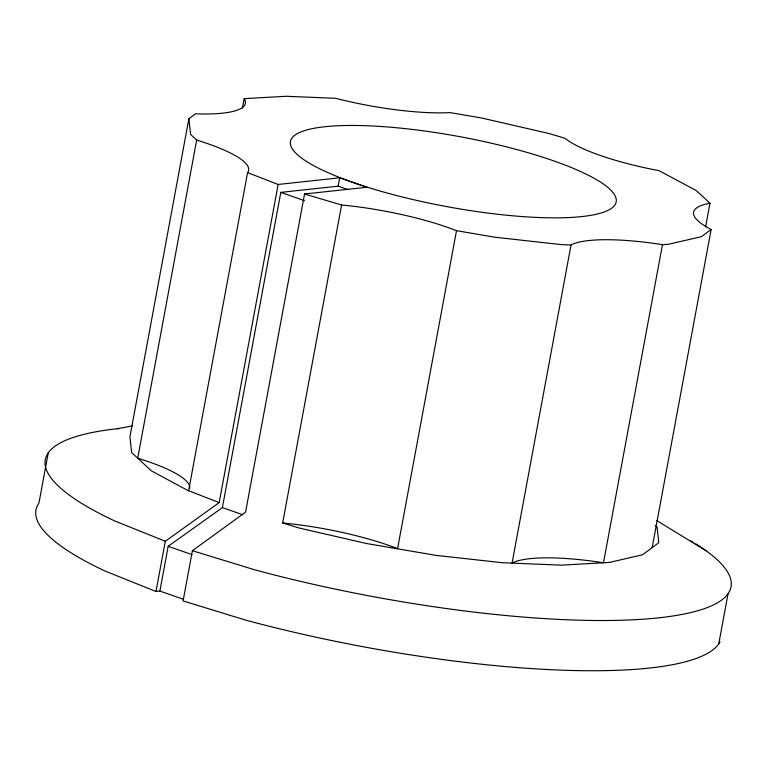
<?xml version="1.0" encoding="UTF-8"?>
<svg xmlns="http://www.w3.org/2000/svg" width="767" height="767" viewBox="0 0 767 767"><rect width="100%" height="100%" fill="white"/><g stroke="black" fill="none" stroke-linecap="round" stroke-linejoin="round"><path stroke-width="1.15" d="M48.254 452.837L38.944 503.066A348.707 74.878 10.5 0 0 105.232 571.127L155.998 591.491L159.881 591.069L183.581 599.343M652.18 547.609L711.143 229.477A111.397 23.921 10.5 0 1 709.974 203.236L696.388 190.628L659.064 170.667A106.766 22.924 10.5 0 1 565.058 138.29L548.904 133.487L481.417 117.965L450.133 112.615A109.997 23.624 10.5 0 1 335.61 98.301L286.196 96.278L244.184 98.655A109.259 23.461 10.5 0 1 195.508 113.813L188.874 118.741L129.911 436.864L131.656 452.568L151.291 470.794L187.503 490.324L219.18 502.596L278.143 184.473L339.704 177.791L366.789 187.244L304.547 193.993L245.584 512.126L192.392 550.716L183.083 600.944L245.44 620.052A348.707 74.878 10.5 0 0 720.031 641.845M188.874 118.741L190.619 134.436L196.678 140.064L137.715 458.196A107.121 23 10.5 0 1 189.631 488.637M242.439 108.08L244.184 98.655M155.998 591.491L165.308 541.262L219.18 502.596M159.881 591.069L168.174 546.305L222.382 507.61L280.808 192.383L338.151 186.16L348.304 189.708M188.615 490.755L247.578 172.633A107.121 23 10.5 0 0 196.678 140.064M338.151 186.16L339.704 177.791M655.334 525.385L657.07 526.987L658.805 542.691L642.525 554.781L609.334 562.441L561.482 565.154L502.251 562.719L435.666 555.327L366.262 543.458L298.775 527.936L282.659 522.989L341.593 205.01L304.547 193.993M341.593 205.01A111.138 23.863 10.5 0 1 456.509 230.685L397.574 548.664A111.138 23.863 10.5 0 0 282.659 522.989M662.458 244.644A107.265 23.029 10.5 0 0 571.032 244.999L512.078 563.122A107.265 23.029 10.5 0 1 603.495 562.767L662.458 244.644L668.287 244.309L701.489 236.648L711.143 229.477M705.602 226.802L709.974 203.236M718.746 643.925L728.056 593.696M117.313 428.734L132.538 425.886M571.032 244.999L561.214 244.596L494.629 237.195L456.509 230.685M192.392 550.716L254.749 569.823A348.707 74.878 10.5 0 0 637.914 619.535A348.707 74.878 10.5 0 0 695.803 543.861M280.808 192.383L304.509 200.657M222.382 507.61L242.698 514.695M168.174 546.305L191.875 554.579M247.578 172.633L278.143 184.473M165.308 541.262L114.542 520.889A348.707 74.878 10.5 0 1 119.345 428.523M656.6 520.477L706.043 550.725M691.009 540.946A348.707 74.878 10.5 0 1 692.965 542.116M353.242 182.517A165.634 35.57 10.5 0 0 614.779 205.105A165.634 35.57 10.5 0 0 391.947 127.332A165.634 35.57 10.5 0 0 353.242 182.517"/></g></svg>
